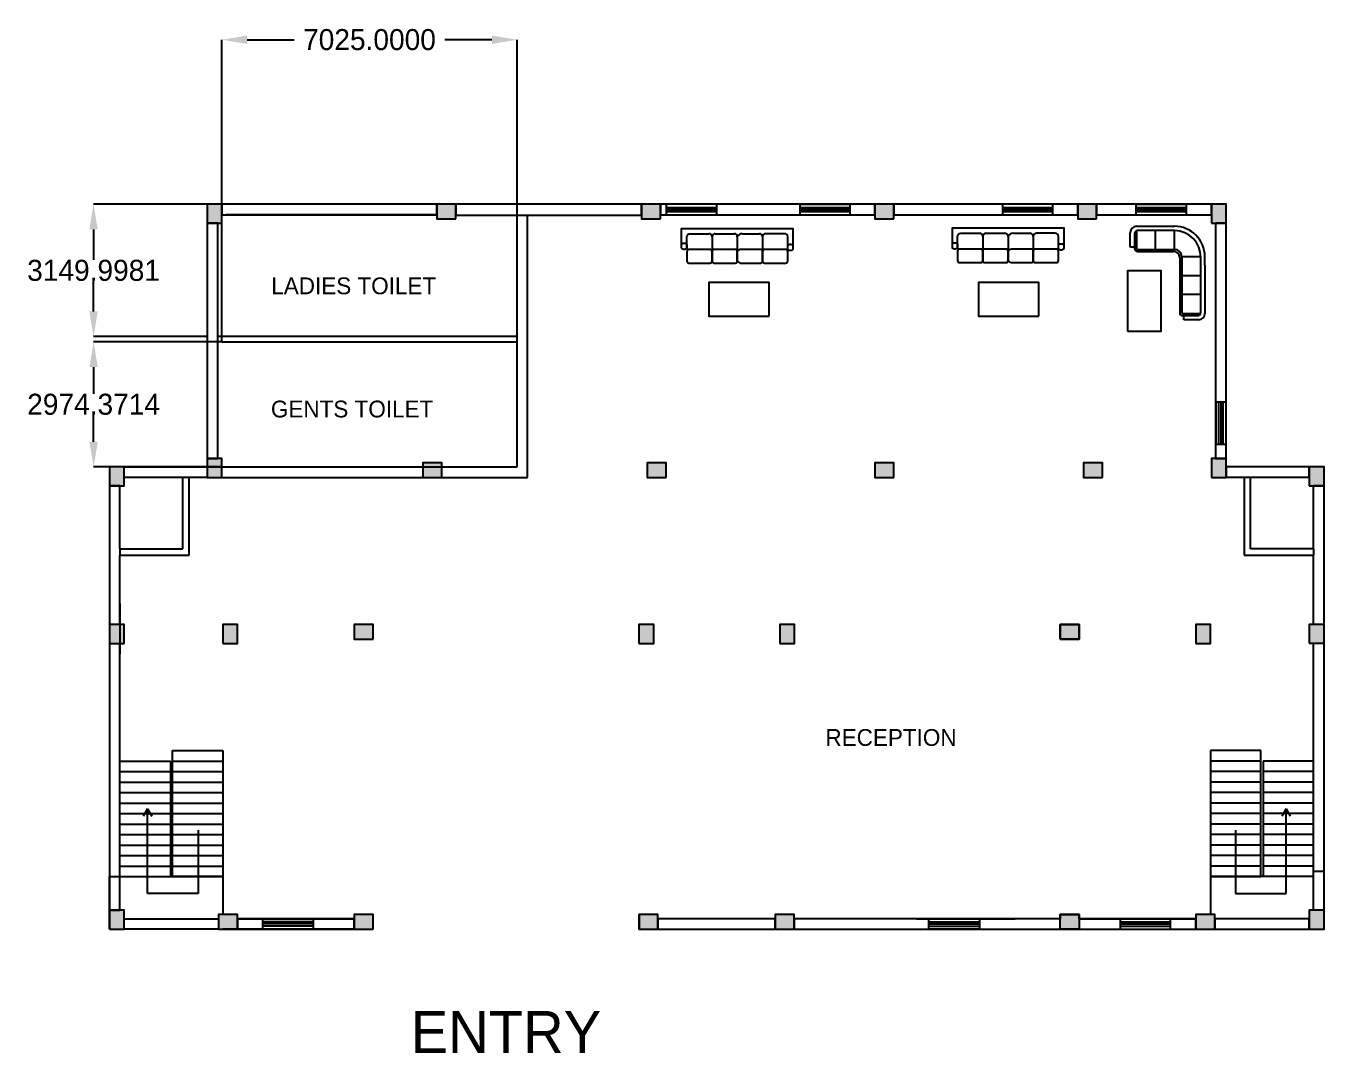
# Model space of a CAD drawing. Header units: millimetres. Extents: x -27866 to 69340, y 57830 to 119705.
# Drawn here: x 38453 to 69340, y 68491 to 92930 of the extents above; entities that cross this region are included whole.
import ezdxf

# ---------------------------------------------------------------- set-up
doc = ezdxf.new("R2010")
doc.units = ezdxf.units.MM
doc.layers.add('SectionCutEdges', color=7, linetype='Continuous')
doc.dimstyles.get("Standard").update_dxf_attribs({"dimtxt": 500, "dimasz": 600, "dimexe": 0.18, "dimexo": 0.0625, "dimgap": 0.09, "dimtad": 0, "dimtih": 1, "dimtoh": 1, "dimdec": 4, "dimzin": 0, "dimdsep": 46, "dimtxsty": 'Standard', "dimcen": 0.09, "dimadec": 0, "dimazin": 0, "dimtfac": 1, "dimtdec": 4, "dimtofl": 0, "dimtmove": 0, "dimatfit": 3, "dimfxl": 1, "dimtolj": 1, "dimtzin": 0, "dimarcsym": 0})

# ---------------------------------------------------------------- blocks, each defined once
blk = doc.blocks.new('sdsd')
h = blk.add_hatch(color=20)
h.dxf.hatch_style = 1
h.paths.add_polyline_path([(47068, 72094), (46718, 72094), (46718, 71644), (47068, 71644)])
blk.add_lwpolyline([(46718, 71644), (47068, 71644), (47068, 72094), (46718, 72094)], close=True)
blk = doc.blocks.new('sofa 4')
for points in [[(-1025, 400), (-1025, 825), (1625, 825), (1625, 375)], [(-300, 625), (-300, 275)], [(-225, 700), (225, 700)], [(300, 625), (300, 275)], [(425, 700), (825, 700)], [(900, 625), (900, 275)]]:
    blk.add_lwpolyline(points)
for points in [[(-900, 325), (-900, 625, -0.414214), (-825, 700), (-375, 700)], [(1500, 325), (1500, 625, 0.414214), (1425, 700), (975, 700)]]:
    blk.add_lwpolyline(points, format="xyb")
for points in [[(-900, 425), (-900, 375, -0.414214), (-950, 325), (-975, 325, -0.414214), (-1025, 375), (-1025, 425, -0.414214), (-975, 475), (-950, 475, -0.414214)], [(-900, 275), (-900, 50, 0.414214), (-850, 0), (-350, 0, 0.414214), (-300, 50), (-300, 275, 0.414214), (-350, 325), (-850, 325, 0.414214)], [(-300, 275), (-300, 50, 0.414214), (-250, 0), (250, 0, 0.414214), (300, 50), (300, 275, 0.414214), (250, 325), (-250, 325, 0.414214)], [(300, 275), (300, 50, 0.261972), (400, 0), (850, 0, 0.414214), (900, 50), (900, 275, 0.414214), (850, 325), (400, 325, 0.261972)], [(900, 275), (900, 50, 0.414214), (950, 0), (1450, 0, 0.414214), (1500, 50), (1500, 275, 0.414214), (1450, 325), (950, 325, 0.414214)], [(1625, 400), (1625, 350, -0.414214), (1575, 300), (1550, 300, -0.414214), (1500, 350), (1500, 400, -0.414214), (1550, 450), (1575, 450, -0.414214)]]:
    blk.add_lwpolyline(points, format="xyb", close=True)
for centre, radius, start, end in [((-375, 625), 75, 0, 90), ((-225, 625), 75, 90, 180), ((225, 625), 75, 0, 90), ((419, 568), 132, 87.4198, 154.5078), ((825, 625), 75, 0, 90), ((975, 625), 75, 90, 180)]:
    blk.add_arc(centre, radius, start, end)
blk = doc.blocks.new('sofa 2')
for p, q in [((-1605, 1625), (-1605, 1975)), ((-1505, 1955), (-1505, 1595)), ((-1455, 2125), (-1255, 2125)), ((-1455, 2005), (-1455, 1595)), ((-785, 2025), (-1435, 2025)), ((-785, 2025), (-1435, 2025)), ((-1255, 2125), (-555, 2125)), ((-1005, 1575), (-1005, 2025)), ((-555, 2025), (-785, 2025)), ((-555, 2025), (-785, 2025)), ((-555, 1575), (-555, 2025)), ((-1505, 1625), (-1605, 1625)), ((-1435, 1575), (-785, 1575)), ((-785, 1575), (-555, 1575)), ((-1435, 1525), (-1255, 1525)), ((-1255, 1525), (-575, 1525)), ((-430, 1380), (-430, 1200)), ((-380, 1400), (-380, 1200)), ((70, 1400), (-380, 1400)), ((70, 1200), (70, 1400)), ((70, 1200), (70, 1380)), ((170, 1200), (170, 1400)), ((-430, 1200), (-430, 70)), ((-380, 1200), (-380, 70)), ((70, 950), (-380, 950)), ((70, 70), (70, 1200)), ((70, 70), (70, 1200)), ((170, 1200), (170, 50)), ((70, 500), (-380, 500)), ((-360, 50), (50, 50)), ((-360, 0), (0, 0)), ((-330, -100), (-330, 0)), ((20, -100), (-330, -100))]:
    blk.add_line(p, q)
for centre, radius, start, end in [((-1455, 1975), 150, 90, 180), ((-1435, 1955), 70, 90, 180), ((-1435, 2005), 20, 90, 180), ((-555, 1400), 725, 0, 90), ((-565, 1390), 635, 359.0978, 89.0978), ((-1435, 1595), 70, 180, 270), ((-1435, 1595), 20, 180, 270), ((-555, 1400), 175, 0, 90), ((-575, 1380), 145, 0, 90), ((-360, 70), 70, 180, 270), ((-360, 70), 20, 180, 270), ((0, 70), 70, 270, 0), ((20, 50), 150, 270, 0), ((50, 70), 20, 270, 0)]:
    blk.add_arc(centre, radius, start, end)
blk = doc.blocks.new('*D29')
at = {"color": 0, "lineweight": -2, "transparency": 16777216}
for p, q in [((43019, 85412), (40063, 85412)), ((40063, 84812), (40063, 84175)), ((40063, 83038), (40063, 83675)), ((43019, 82438), (40063, 82438))]:
    blk.add_line(p, q, dxfattribs=at)
at = {"color": 0, "transparency": 16777216}
for points in [[(39963, 84812), (40163, 84812), (40063, 85412)], [(39963, 83038), (40163, 83038), (40063, 82438)]]:
    blk.add_solid(points, dxfattribs=at)
at = {"layer": 'Defpoints', "color": 0, "transparency": 16777216}
for p in [(43019, 85412), (40063, 82438), (43019, 82438)]:
    blk.add_point(p, dxfattribs=at)
at = {"color": 0, "transparency": 16777216, "insert": (40063, 83925), "char_height": 500, "attachment_point": 5}
blk.add_mtext('\\A1;2974.3714', dxfattribs=at)
blk = doc.blocks.new('*D30')
at = {"color": 0, "lineweight": -2, "transparency": 16777216}
for p, q in [((43115, 85413), (43115, 92602)), ((43715, 92602), (44836, 92602)), ((49540, 92602), (48419, 92602)), ((50140, 85413), (50140, 92602))]:
    blk.add_line(p, q, dxfattribs=at)
at = {"color": 0, "transparency": 16777216}
for points in [[(43715, 92702), (43715, 92502), (43115, 92602)], [(49540, 92702), (49540, 92502), (50140, 92602)]]:
    blk.add_solid(points, dxfattribs=at)
at = {"layer": 'Defpoints', "color": 0, "transparency": 16777216}
for p in [(43115, 92602), (43115, 85412), (50140, 85412)]:
    blk.add_point(p, dxfattribs=at)
at = {"color": 0, "transparency": 16777216, "insert": (46627, 92602), "char_height": 500, "attachment_point": 5}
blk.add_mtext('\\A1;7025.0000', dxfattribs=at)
blk = doc.blocks.new('*D31')
at = {"color": 0, "lineweight": -2, "transparency": 16777216}
for p, q in [((42765, 88687), (40062, 88687)), ((40062, 88087), (40062, 87363)), ((40062, 86137), (40062, 86862)), ((42765, 85537), (40062, 85537))]:
    blk.add_line(p, q, dxfattribs=at)
at = {"color": 0, "transparency": 16777216}
for points in [[(39962, 88087), (40162, 88087), (40062, 88687)], [(39962, 86137), (40162, 86137), (40062, 85537)]]:
    blk.add_solid(points, dxfattribs=at)
at = {"layer": 'Defpoints', "color": 0, "transparency": 16777216}
for p in [(42765, 88687), (40062, 85537), (42765, 85537)]:
    blk.add_point(p, dxfattribs=at)
at = {"color": 0, "transparency": 16777216, "insert": (40062, 87112), "char_height": 500, "attachment_point": 5}
blk.add_mtext('\\A1;3149.9981', dxfattribs=at)

msp = doc.modelspace()

# ---------------------------------------------------------------- linework, layer by layer
at = {"color": 40}
for p, q in [((44914.84549, 88687.49686), (43714.84549, 88687.49686)), ((56864.84549, 88687.49686), (58064.84549, 88687.49686)), ((64864.84549, 88687.49686), (66064.84549, 88687.49686)), ((53689.84549, 88612.49686), (54889.84549, 88612.49686)), ((53689.84549, 88562.49686), (54889.84549, 88562.49686)), ((53689.84549, 88512.49686), (54889.84549, 88512.49686)), ((53689.84549, 88437.49686), (54889.84549, 88437.49686)), ((56864.84549, 88612.49686), (58064.84549, 88612.49686)), ((56864.84549, 88562.49686), (58064.84549, 88562.49686)), ((56864.84549, 88512.49686), (58064.84549, 88512.49686)), ((61689.84549, 88612.49686), (62889.84549, 88612.49686)), ((61689.84549, 88562.49686), (62889.84549, 88562.49686)), ((61689.84549, 88512.49686), (62889.84549, 88512.49686)), ((61689.84549, 88437.49686), (62889.84549, 88437.49686)), ((64864.84549, 88612.49686), (66064.84549, 88612.49686)), ((64864.84549, 88562.49686), (66064.84549, 88562.49686)), ((64864.84549, 88512.49686), (66064.84549, 88512.49686)), ((66764.84549, 82975.23969), (66764.84549, 83975.23969)), ((66839.84549, 82975.23969), (66839.84549, 83975.23969)), ((66889.84549, 82975.23969), (66889.84549, 83975.23969)), ((66939.84549, 82975.23969), (66939.84549, 83975.23969)), ((40689.84549, 79187.55796), (40689.84549, 77987.55796)), ((45289.84549, 71687.49686), (44089.84549, 71687.49686)), ((59939.84549, 71687.49686), (61139.84549, 71687.49686)), ((64489.84549, 71687.49686), (65689.84549, 71687.49686)), ((45289.84549, 71612.49686), (44089.84549, 71612.49686)), ((45289.84549, 71562.49686), (44089.84549, 71562.49686)), ((45289.84549, 71512.49686), (44089.84549, 71512.49686)), ((59939.84549, 71612.49686), (61139.84549, 71612.49686)), ((59939.84549, 71562.49686), (61139.84549, 71562.49686)), ((59939.84549, 71512.49686), (61139.84549, 71512.49686)), ((64489.84549, 71612.49686), (65689.84549, 71612.49686)), ((64489.84549, 71562.49686), (65689.84549, 71562.49686)), ((64489.84549, 71512.49686), (65689.84549, 71512.49686))]:
    msp.add_line(p, q, dxfattribs=at)
for p, q in [((50139.84549, 82439.86787), (50139.84549, 88437.49686)), ((50389.84549, 82187.49686), (50389.84549, 88437.49686)), ((67014.84549, 82637.49686), (67014.84549, 88237.49686)), ((43114.84549, 85537.49875), (43019.25668, 85537.49875)), ((43114.84549, 85412.49875), (43019.25668, 85412.49875)), ((50139.84549, 85537.49875), (43114.84549, 85537.49875)), ((43114.84549, 85412.49875), (50139.84549, 85412.49875)), ((42764.84549, 82438.06517), (50139.84549, 82439.86787)), ((43014.84549, 82187.49686), (50389.84549, 82187.49686)), ((68989.84549, 82437.49686), (67014.84549, 82437.49686)), ((69339.84549, 78691.39147), (69339.84549, 81987.49686)), ((69339.84549, 71887.49686), (69339.84549, 78241.39147)), ((41939.84549, 75687.49686), (43139.84549, 75687.49686)), ((41939.84549, 72687.49686), (41939.84549, 75687.49686)), ((43139.84549, 75687.49686), (43139.84549, 71787.49686)), ((67839.84549, 75687.49686), (66639.84549, 75687.49686)), ((66639.84549, 75687.49686), (66639.84549, 71787.49686)), ((67839.84549, 72687.49686), (67839.84549, 75687.49686)), ((40689.84549, 75437.49686), (41889.84549, 75437.49686)), ((41889.84549, 75437.49686), (41889.84549, 72687.49686)), ((41939.84549, 75437.49686), (43139.84549, 75437.49686)), ((67839.84549, 75437.49686), (66639.84549, 75437.49686)), ((69089.84549, 75437.49686), (67889.84549, 75437.49686)), ((67889.84549, 75437.49686), (67889.84549, 72687.49686)), ((40689.84549, 75187.49686), (41889.84549, 75187.49686)), ((41939.84549, 75187.49686), (43139.84549, 75187.49686)), ((67839.84549, 75187.49686), (66639.84549, 75187.49686)), ((69089.84549, 75187.49686), (67889.84549, 75187.49686)), ((40689.84549, 74937.49686), (41889.84549, 74937.49686)), ((41939.84549, 74937.49686), (43139.84549, 74937.49686)), ((67839.84549, 74937.49686), (66639.84549, 74937.49686)), ((69089.84549, 74937.49686), (67889.84549, 74937.49686)), ((40689.84549, 74687.49686), (41889.84549, 74687.49686)), ((40689.84549, 74437.49686), (41889.84549, 74437.49686)), ((41939.84549, 74687.49686), (43139.84549, 74687.49686)), ((41939.84549, 74437.49686), (43139.84549, 74437.49686)), ((67839.84549, 74687.49686), (66639.84549, 74687.49686)), ((67839.84549, 74437.49686), (66639.84549, 74437.49686)), ((69089.84549, 74687.49686), (67889.84549, 74687.49686)), ((69089.84549, 74437.49686), (67889.84549, 74437.49686)), ((40689.84549, 74187.49686), (41889.84549, 74187.49686)), ((41344.45121, 74297.97255), (41244.45121, 74124.76747)), ((41344.45121, 72289.4638), (41344.45121, 74297.97255)), ((41344.45121, 74297.97255), (41444.45121, 74124.76747)), ((41939.84549, 74187.49686), (43139.84549, 74187.49686)), ((67839.84549, 74187.49686), (66639.84549, 74187.49686)), ((69089.84549, 74187.49686), (67889.84549, 74187.49686)), ((68435.23976, 74297.97255), (68335.23976, 74124.76747)), ((68435.23976, 72289.4638), (68435.23976, 74297.97255)), ((68435.23976, 74297.97255), (68535.23976, 74124.76747)), ((40689.84549, 73937.49686), (41889.84549, 73937.49686)), ((41939.84549, 73937.49686), (43139.84549, 73937.49686)), ((67839.84549, 73937.49686), (66639.84549, 73937.49686)), ((69089.84549, 73937.49686), (67889.84549, 73937.49686)), ((40689.84549, 73687.49686), (41889.84549, 73687.49686)), ((41939.84549, 73687.49686), (43139.84549, 73687.49686)), ((42548.3252, 73792.01227), (42548.3252, 72289.4638)), ((67839.84549, 73687.49686), (66639.84549, 73687.49686)), ((67231.36577, 73792.01227), (67231.36577, 72289.4638)), ((69089.84549, 73687.49686), (67889.84549, 73687.49686)), ((40689.84549, 73437.49686), (41889.84549, 73437.49686)), ((41939.84549, 73437.49686), (43139.84549, 73437.49686)), ((67839.84549, 73437.49686), (66639.84549, 73437.49686)), ((69089.84549, 73437.49686), (67889.84549, 73437.49686)), ((40689.84549, 73187.49686), (41889.84549, 73187.49686)), ((40689.84549, 72937.49686), (41889.84549, 72937.49686)), ((41939.84549, 73187.49686), (43139.84549, 73187.49686)), ((41939.84549, 72937.49686), (43139.84549, 72937.49686)), ((67839.84549, 73187.49686), (66639.84549, 73187.49686)), ((67839.84549, 72937.49686), (66639.84549, 72937.49686)), ((69089.84549, 73187.49686), (67889.84549, 73187.49686)), ((69089.84549, 72937.49686), (67889.84549, 72937.49686)), ((40439.84549, 71437.49686), (40439.84549, 72687.49686)), ((40439.84549, 72687.49686), (40689.84549, 72687.49686)), ((40689.84549, 72687.49686), (43139.84549, 72687.49686)), ((43139.84549, 72687.49686), (41939.84549, 72687.49686)), ((69089.84549, 72687.49686), (66639.84549, 72687.49686)), ((66639.84549, 72687.49686), (67839.84549, 72687.49686)), ((69339.84549, 72812.49686), (69089.84549, 72812.49686)), ((69339.84549, 71562.49686), (69339.84549, 72812.49686)), ((42548.3252, 72289.4638), (41344.45121, 72289.4638)), ((67231.36577, 72289.4638), (68435.23976, 72289.4638)), ((59639.84549, 71687.49686), (59939.84549, 71687.49686)), ((59939.84549, 71687.49686), (61989.84549, 71687.49686)), ((66289.84549, 71687.49686), (65689.84549, 71687.49686)), ((46264.84549, 71437.49686), (43139.84549, 71437.49686)), ((59639.84549, 71437.49686), (61989.84549, 71437.49686)), ((63514.84549, 71437.49686), (66639.84549, 71437.49686)), ((69339.84549, 71437.49686), (69339.84549, 71562.49686))]:
    msp.add_line(p, q)
for points in [[(51014.84549, 88687.49686), (42764.84549, 88687.49686), (42764.84549, 82438.06517)], [(48230.28866, 88437.49686), (43214.84549, 88437.49686)], [(46264.84549, 71687.49686), (43489.84549, 71687.49686)], [(43489.84549, 71687.49686), (46264.84549, 71687.49686)], [(63514.84549, 71687.49686), (66289.84549, 71687.49686)], [(66289.84549, 71687.49686), (63514.84549, 71687.49686)]]:
    msp.add_lwpolyline(points)
for points in [[(53689.84549, 88437.49686), (54889.84549, 88437.49686), (54889.84549, 88687.49686), (53689.84549, 88687.49686)], [(58064.84549, 88687.49686), (56864.84549, 88687.49686), (56864.84549, 88437.49686), (58064.84549, 88437.49686)], [(61689.84549, 88437.49686), (62889.84549, 88437.49686), (62889.84549, 88687.49686), (61689.84549, 88687.49686)], [(66064.84549, 88687.49686), (64864.84549, 88687.49686), (64864.84549, 88437.49686), (66064.84549, 88437.49686)], [(66764.84549, 82975.23969), (67014.84549, 82975.23969), (67014.84549, 83975.23969), (66764.84549, 83975.23969)], [(44089.84549, 71687.49686), (45289.84549, 71687.49686), (45289.84549, 71437.49686), (44089.84549, 71437.49686)], [(59939.84549, 71687.49686), (61139.84549, 71687.49686), (61139.84549, 71437.49686), (59939.84549, 71437.49686)], [(65689.84549, 71687.49686), (64489.84549, 71687.49686), (64489.84549, 71437.49686), (65689.84549, 71437.49686)]]:
    msp.add_lwpolyline(points, close=True, dxfattribs=at)
for points in [[(64664.5039, 85666.62862), (65462.17918, 85666.62862), (65462.17918, 87102.08396), (64664.5039, 87102.08396)], [(56140.3545, 86028.16634), (56140.3545, 86825.84162), (54704.89916, 86825.84162), (54704.89916, 86028.16634)], [(62554.21458, 86028.16634), (62554.21458, 86825.84162), (61118.75924, 86825.84162), (61118.75924, 86028.16634)]]:
    msp.add_lwpolyline(points, close=True)
at = {"layer": 'SectionCutEdges'}
for p, q in [((42764.84549, 88687.49686), (42764.84549, 88237.49686)), ((43114.84549, 88687.49686), (42764.84549, 88687.49686)), ((48230.28866, 88687.49686), (43114.84549, 88687.49686)), ((43114.84549, 88687.49686), (43114.84549, 88437.49686)), ((48230.28866, 88437.49686), (48230.28866, 88687.49686)), ((48680.28866, 88687.49686), (48230.28866, 88687.49686)), ((48680.28866, 88687.49686), (48680.28866, 88427.87033)), ((53099.54769, 88687.49686), (48680.28866, 88687.49686)), ((53099.54769, 88427.87033), (53099.54769, 88687.49686)), ((53549.54769, 88687.49686), (53099.54769, 88687.49686)), ((58651.33672, 88687.49686), (53549.54769, 88687.49686)), ((53549.54769, 88687.49686), (53549.54769, 88437.49686)), ((58651.33672, 88437.49686), (58651.33672, 88687.49686)), ((59101.33672, 88687.49686), (58651.33672, 88687.49686)), ((63477.7488, 88687.49686), (59101.33672, 88687.49686)), ((59101.33672, 88687.49686), (59101.33672, 88437.49686)), ((63477.7488, 88437.49686), (63477.7488, 88687.49686)), ((63927.7488, 88687.49686), (63477.7488, 88687.49686)), ((63927.7488, 88687.49686), (63927.7488, 88437.49686)), ((66664.84549, 88687.49686), (63927.7488, 88687.49686)), ((66664.84549, 88437.49686), (66664.84549, 88687.49686)), ((67014.84549, 88687.49686), (66664.84549, 88687.49686)), ((67014.84549, 88237.49686), (67014.84549, 88687.49686)), ((43114.84549, 88437.49686), (48230.28866, 88437.49686)), ((43114.84549, 88237.49686), (43114.84549, 88437.49686)), ((48230.28866, 88437.49686), (48230.28866, 88337.49686)), ((48230.28866, 88337.49686), (48680.28866, 88337.49686)), ((48680.28866, 88337.49686), (48680.28866, 88427.87033)), ((48680.28866, 88427.87033), (53099.54769, 88427.87033)), ((53099.54769, 88427.87033), (53099.54769, 88337.49686)), ((53099.54769, 88337.49686), (53549.54769, 88337.49686)), ((53549.54769, 88337.49686), (53549.54769, 88437.49686)), ((53549.54769, 88437.49686), (58651.33672, 88437.49686)), ((58651.33672, 88437.49686), (58651.33672, 88337.49686)), ((58651.33672, 88337.49686), (59101.33672, 88337.49686)), ((59101.33672, 88337.49686), (59101.33672, 88437.49686)), ((59101.33672, 88437.49686), (63477.7488, 88437.49686)), ((63477.7488, 88437.49686), (63477.7488, 88337.49686)), ((63477.7488, 88337.49686), (63927.7488, 88337.49686)), ((63927.7488, 88337.49686), (63927.7488, 88437.49686)), ((63927.7488, 88437.49686), (66664.84549, 88437.49686)), ((66664.84549, 88437.49686), (66664.84549, 88237.49686)), ((43019.25668, 88237.49686), (42764.84549, 88237.49686)), ((42764.84549, 88237.49686), (42764.84549, 82637.49686)), ((43019.25668, 82637.49686), (43019.25668, 88237.49686)), ((43019.25668, 88237.49686), (43114.84549, 88237.49686)), ((66664.84549, 88237.49686), (66764.84549, 88237.49686)), ((66764.84549, 82637.49686), (66764.84549, 88237.49686)), ((67014.84549, 88237.49686), (66764.84549, 88237.49686)), ((42764.84549, 82637.49686), (43019.25668, 82637.49686)), ((42764.84549, 82637.49686), (42764.84549, 82437.49686)), ((43114.84549, 82637.49686), (43019.25668, 82637.49686)), ((43114.84549, 82437.49686), (43114.84549, 82637.49686)), ((48348.88212, 82537.55796), (47898.88212, 82537.55796)), ((47898.88212, 82537.55796), (47898.88212, 82437.49686)), ((48348.88212, 82437.49686), (48348.88212, 82537.55796)), ((53683.33935, 82537.49686), (53233.33935, 82537.49686)), ((53233.33935, 82537.49686), (53233.33935, 82437.49686)), ((53683.33935, 82437.49686), (53683.33935, 82537.49686)), ((59101.33672, 82537.55796), (58651.33672, 82537.55796)), ((58651.33672, 82537.55796), (58651.33672, 82437.49686)), ((59101.33672, 82437.49686), (59101.33672, 82537.55796)), ((64064.84549, 82537.49686), (63614.84549, 82537.49686)), ((63614.84549, 82537.49686), (63614.84549, 82437.49686)), ((64064.84549, 82437.49686), (64064.84549, 82537.49686)), ((66664.84549, 82637.49686), (66664.84549, 82437.49686)), ((66764.84549, 82637.49686), (66664.84549, 82637.49686)), ((66764.84549, 82637.49686), (67014.84549, 82637.49686)), ((67014.84549, 82437.49686), (67014.84549, 82637.49686)), ((40439.84549, 82437.49686), (40439.84549, 81987.49686)), ((40789.84549, 82437.49686), (40439.84549, 82437.49686)), ((40789.84549, 82437.49686), (42764.84549, 82437.49686)), ((40789.84549, 82187.49686), (40789.84549, 82437.49686)), ((42764.84549, 82187.49686), (40789.84549, 82187.49686)), ((40789.84549, 81987.49686), (40789.84549, 82187.49686)), ((42339.84549, 82187.16299), (42189.84549, 82187.16625)), ((42189.84549, 80487.49686), (42189.84549, 82187.16625)), ((42339.84549, 80337.49686), (42339.84549, 82187.16299)), ((42764.84549, 82437.49686), (42764.84549, 82187.49686)), ((43114.84549, 82437.49686), (42764.84549, 82437.49686)), ((42764.84549, 82187.49686), (43114.84549, 82187.49686)), ((43114.84549, 82187.49686), (43114.84549, 82437.49686)), ((47898.88212, 82437.49686), (47898.88212, 82187.55796)), ((47898.88212, 82187.55796), (48348.88212, 82187.55796)), ((48348.88212, 82187.55796), (48348.88212, 82437.49686)), ((53233.33935, 82437.49686), (53233.33935, 82187.49686)), ((53233.33935, 82187.49686), (53683.33935, 82187.49686)), ((53683.33935, 82187.49686), (53683.33935, 82437.49686)), ((58651.33672, 82437.49686), (58651.33672, 82187.55796)), ((58651.33672, 82187.55796), (59101.33672, 82187.55796)), ((59101.33672, 82187.55796), (59101.33672, 82437.49686)), ((63614.84549, 82437.49686), (63614.84549, 82187.49686)), ((63614.84549, 82187.49686), (64064.84549, 82187.49686)), ((64064.84549, 82187.49686), (64064.84549, 82437.49686)), ((66664.84549, 82437.49686), (66664.84549, 82187.49686)), ((66664.84549, 82187.49686), (67014.84549, 82187.55796)), ((67014.84549, 82437.49686), (67014.84549, 82187.55796)), ((68989.84549, 82187.55796), (67014.84549, 82187.55796)), ((67589.84549, 82187.16625), (67439.84549, 82187.16299)), ((67439.84549, 82187.16299), (67439.84549, 80337.49686)), ((67589.84549, 80487.49686), (67589.84549, 82187.16625)), ((68989.84549, 82187.55796), (68989.84549, 82437.49686)), ((69339.84549, 82437.49686), (68989.84549, 82437.49686)), ((68989.84549, 82187.55796), (68989.84549, 81987.49686)), ((69339.84549, 81987.49686), (69339.84549, 82437.49686)), ((40689.84549, 81987.49686), (40439.84549, 81987.49686)), ((40439.84549, 81987.49686), (40439.84549, 78687.49686)), ((40689.84549, 80487.49686), (40689.84549, 81987.49686)), ((40689.84549, 81987.49686), (40789.84549, 81987.49686)), ((68989.84549, 81987.49686), (69089.84549, 81987.49686)), ((69339.84549, 81987.49686), (69089.84549, 81987.49686)), ((69089.84549, 80487.49686), (69089.84549, 81987.49686)), ((40689.84549, 80487.49686), (42189.84549, 80487.49686)), ((40689.84549, 80487.49686), (40689.84549, 80337.49686)), ((40689.84549, 78687.49686), (40689.84549, 80337.49686)), ((40689.84549, 80337.49686), (42339.84549, 80337.49686)), ((67439.84549, 80337.49686), (69089.84549, 80337.49686)), ((69089.84549, 80487.49686), (67589.84549, 80487.49686)), ((69089.84549, 80487.49686), (69089.84549, 80337.49686)), ((69089.84549, 78691.39147), (69089.84549, 80337.49686)), ((40439.84549, 78687.49686), (40439.84549, 78237.49686)), ((40689.84549, 78687.49686), (40439.84549, 78687.49686)), ((40789.84549, 78687.49686), (40689.84549, 78687.49686)), ((40789.84549, 78237.49686), (40789.84549, 78687.49686)), ((43489.84549, 78687.49686), (43139.84549, 78687.49686)), ((43139.84549, 78687.49686), (43139.84549, 78237.49686)), ((43489.84549, 78237.49686), (43489.84549, 78687.49686)), ((46264.84549, 78687.49686), (46264.84549, 78337.49686)), ((46714.84549, 78687.49686), (46264.84549, 78687.49686)), ((46714.84549, 78337.49686), (46714.84549, 78687.49686)), ((53389.84549, 78687.49686), (53039.84549, 78687.49686)), ((53039.84549, 78687.49686), (53039.84549, 78237.49686)), ((53389.84549, 78237.49686), (53389.84549, 78687.49686)), ((56739.84549, 78687.49686), (56389.84549, 78687.49686)), ((56389.84549, 78687.49686), (56389.84549, 78237.49686)), ((56739.84549, 78237.49686), (56739.84549, 78687.49686)), ((63514.84549, 78687.49686), (63064.84549, 78687.49686)), ((63064.84549, 78687.49686), (63064.84549, 78337.49686)), ((63514.84549, 78337.49686), (63514.84549, 78687.49686)), ((66639.84549, 78687.49686), (66289.84549, 78687.49686)), ((66289.84549, 78687.49686), (66289.84549, 78237.49686)), ((66639.84549, 78237.49686), (66639.84549, 78687.49686)), ((68989.84549, 78691.39147), (68989.84549, 78241.39147)), ((69089.84549, 78691.39147), (68989.84549, 78691.39147)), ((69339.84549, 78691.39147), (69089.84549, 78691.39147)), ((69339.84549, 78241.39147), (69339.84549, 78691.39147)), ((40439.84549, 78237.49686), (40689.84549, 78237.49686)), ((40439.84549, 78237.49686), (40439.84549, 71887.49686)), ((40689.84549, 71887.49686), (40689.84549, 78237.49686)), ((40689.84549, 78237.49686), (40789.84549, 78237.49686)), ((43139.84549, 78237.49686), (43489.84549, 78237.49686)), ((46264.84549, 78337.49686), (46714.84549, 78337.49686)), ((53039.84549, 78237.49686), (53389.84549, 78237.49686)), ((56389.84549, 78237.49686), (56739.84549, 78237.49686)), ((63064.84549, 78337.49686), (63514.84549, 78337.49686)), ((66289.84549, 78237.49686), (66639.84549, 78237.49686)), ((68989.84549, 78241.39147), (69089.84549, 78241.39147)), ((69089.84549, 71887.49686), (69089.84549, 78241.39147)), ((69089.84549, 78241.39147), (69339.84549, 78241.39147)), ((40439.84549, 71887.49686), (40689.84549, 71887.49686)), ((40439.84549, 71887.49686), (40439.84549, 71437.49686)), ((40789.84549, 71887.49686), (40689.84549, 71887.49686)), ((40789.84549, 71687.49686), (40789.84549, 71887.49686)), ((40789.84549, 71687.49686), (43035.54528, 71687.49686)), ((40789.84549, 71437.49686), (40789.84549, 71687.49686)), ((43035.54528, 71787.49686), (43035.54528, 71687.49686)), ((43485.54528, 71787.49686), (43035.54528, 71787.49686)), ((43035.54528, 71687.49686), (43035.54528, 71437.49686)), ((43485.54528, 71687.49686), (43485.54528, 71787.49686)), ((46264.84549, 71687.49686), (43485.54528, 71687.49686)), ((43485.54528, 71687.49686), (43485.54528, 71437.49686)), ((46714.84549, 71787.49686), (46264.84549, 71787.49686)), ((46264.84549, 71787.49686), (46264.84549, 71687.49686)), ((46264.84549, 71437.49686), (46264.84549, 71687.49686)), ((46714.84549, 71687.49686), (46714.84549, 71787.49686)), ((46714.84549, 71437.49686), (46714.84549, 71687.49686)), ((53039.84549, 71787.49686), (53039.84549, 71687.49686)), ((53489.84549, 71787.49686), (53039.84549, 71787.49686)), ((53039.84549, 71687.49686), (53039.84549, 71437.49686)), ((53489.84549, 71687.49686), (53489.84549, 71787.49686)), ((56281.483, 71687.49686), (53489.84549, 71687.49686)), ((53489.84549, 71687.49686), (53489.84549, 71437.49686)), ((56281.483, 71787.49686), (56281.483, 71687.49686)), ((56731.483, 71787.49686), (56281.483, 71787.49686)), ((56281.483, 71437.49686), (56281.483, 71687.49686)), ((56731.483, 71683.60488), (56731.483, 71787.49686)), ((63064.84549, 71683.60488), (56731.483, 71683.60488)), ((56731.483, 71683.60488), (56731.483, 71437.49686)), ((63514.84549, 71787.49686), (63064.84549, 71787.49686)), ((63064.84549, 71787.49686), (63064.84549, 71683.60488)), ((63064.84549, 71437.49686), (63064.84549, 71683.60488)), ((63514.84549, 71687.49686), (63514.84549, 71787.49686)), ((66288.34789, 71687.49686), (63514.84549, 71687.49686)), ((63514.84549, 71687.49686), (63514.84549, 71437.49686)), ((66738.34789, 71787.49686), (66288.34789, 71787.49686)), ((66288.34789, 71787.49686), (66288.34789, 71687.49686)), ((66288.34789, 71437.49686), (66288.34789, 71687.49686)), ((66738.34789, 71687.49686), (66738.34789, 71787.49686)), ((66738.34789, 71687.49686), (66738.34789, 71437.49686)), ((68989.84549, 71687.49686), (66738.34789, 71687.49686)), ((69089.84549, 71887.49686), (68989.84549, 71887.49686)), ((68989.84549, 71887.49686), (68989.84549, 71687.49686)), ((68989.84549, 71437.49686), (68989.84549, 71687.49686)), ((69339.84549, 71887.49686), (69089.84549, 71887.49686)), ((69339.84549, 71437.49686), (69339.84549, 71887.49686)), ((40439.84549, 71437.49686), (40789.84549, 71437.49686)), ((43035.54528, 71437.49686), (40789.84549, 71437.49686)), ((43035.54528, 71437.49686), (43485.54528, 71437.49686)), ((43485.54528, 71437.49686), (46264.84549, 71437.49686)), ((46264.84549, 71437.49686), (46714.84549, 71437.49686)), ((53039.84549, 71437.49686), (53489.84549, 71437.49686)), ((53489.84549, 71437.49686), (56281.483, 71437.49686)), ((56281.483, 71437.49686), (56731.483, 71437.49686)), ((56731.483, 71437.49686), (63064.84549, 71437.49686)), ((63064.84549, 71437.49686), (63514.84549, 71437.49686)), ((63514.84549, 71437.49686), (66288.34789, 71437.49686)), ((66288.34789, 71437.49686), (66738.34789, 71437.49686)), ((66738.34789, 71437.49686), (68989.84549, 71437.49686)), ((68989.84549, 71437.49686), (69339.84549, 71437.49686))]:
    msp.add_line(p, q, dxfattribs=at)

# ---------------------------------------------------------------- block references
for name, p in [('sdsd', (-3953.10689, 16593.04211)), ('sdsd', (19946.89311, 16593.04211)), ('sofa 4', (55079.02516, 87287.08886)), ('sofa 4', (61520.93339, 87297.51379)), ('sofa 2', (66334.67063, 86038.02014)), ('sdsd', (-3953.10689, 10543.04211)), ('sdsd', (19946.89311, 10543.04211)), ('sdsd', (-6278.10689, 10343.04211)), ('sdsd', (22271.89311, 10343.04211)), ('sdsd', (-6278.10689, 6593.04211)), ('sdsd', (-3578.10689, 6593.04211)), ('sdsd', (6321.89311, 6593.04211)), ('sdsd', (9671.89311, 6593.04211)), ('sdsd', (19571.89311, 6593.04211)), ('sdsd', (22271.89311, 6596.93672)), ('sdsd', (-6278.10689, -206.95789)), ('sdsd', (22271.89311, -206.95789))]:
    msp.add_blockref(name, p)
at = {"rotation": 90}
for p in [(120324.7434, 41619.54448), (125194.00243, 41619.54448), (130745.79146, 41619.54448), (135572.20355, 41619.54448), (119993.33686, 35469.60558), (125327.7941, 35469.54448), (130745.79146, 35469.60558), (135709.30023, 35469.54448), (118359.30023, 31619.54448), (118359.30023, 31619.54448), (115130.00003, 24719.54448), (118359.30023, 24719.54448), (118359.30023, 24719.54448), (125134.30023, 24719.54448), (128375.93775, 24719.54448), (138382.80264, 24719.54448)]:
    msp.add_blockref('sdsd', p, dxfattribs=at)
at = {"xscale": -1, "rotation": 270}
for p in [(-8579.60926, 31619.54448), (-8579.60926, 31619.54448), (-8579.60926, 24719.54448), (-8579.60926, 24719.54448)]:
    msp.add_blockref('sdsd', p, dxfattribs=at)

# ---------------------------------------------------------------- texts
at = {"attachment_point": 1}
for s, width, insert, char_height in [('\\PLADIES TOILET', 4807.769231, (44290.43649, 87613.29582), 400), ('\\PGENTS TOILET', 4807.769231, (44281.83215, 84681.35956), 400), ('RECEPTION', 5017.5462894, (57476.09121, 76199.34613), 400), ('ENTRY', 10725.3931808, (47608.22879, 69490.67005), 1000)]:
    msp.add_mtext_dynamic_manual_height_columns(s, width=width, gutter_width=1, heights=[0], dxfattribs=dict(at, insert=insert, char_height=char_height))

# ---------------------------------------------------------------- dimensions: what is measured, and where the dimension line sits
dim = msp.add_linear_dim(base=(43114.84549, 92601.78085), p1=(50139.84549, 85412.49875), p2=(43114.84549, 85412.49875), dimstyle='Standard')
dim.commit()
dim.dimension.update_dxf_attribs({"geometry": '*D30', "text_midpoint": (46627.34549, 92601.78085)})
for base, p1, p2, picture, middle in [((40062.42059, 85537.49875), (42764.84549, 88687.49686), (42764.84549, 85537.49875), '*D31', (40062.42059, 87112.4978)), ((40062.80059, 82438.12735), (43019.25668, 85412.49875), (43019.25668, 82438.12735), '*D29', (40062.80059, 83925.31305))]:
    dim = msp.add_linear_dim(base=base, p1=p1, p2=p2, angle=90, dimstyle='Standard')
    dim.commit()
    dim.dimension.update_dxf_attribs({"geometry": picture, "text_midpoint": middle})

doc.saveas('drawing.dxf')
